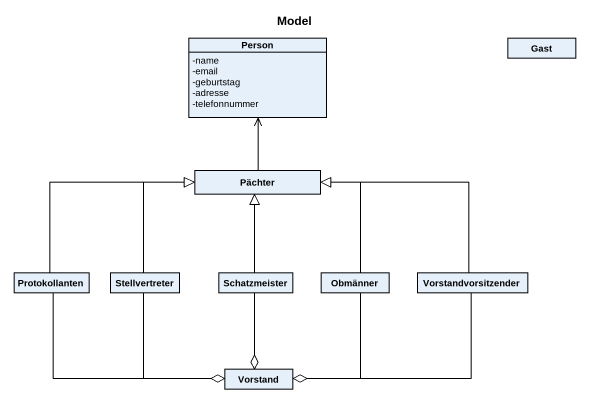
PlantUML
@startuml
title Model
hide circle
hide empty members
skinparam classAttributeIconSize 0
class "Person" as Person_ {
  -name
  -email
  -geburtstag
  -adresse
  -telefonnummer
}
class Gast
class Pächter
class Protokollanten
class Stellvertreter
class Schatzmeister
class Obmänner
class Vorstandvorsitzender
class Vorstand
Pächter -up-> Person_
Protokollanten -right-|> Pächter
Stellvertreter -up-|> Pächter
Schatzmeister -up-|> Pächter
Obmänner -up-|> Pächter
Vorstandvorsitzender -left-|> Pächter
Vorstand o-left- Protokollanten
Vorstand o-up- Stellvertreter
Vorstand o-up- Schatzmeister
Vorstand o-up- Obmänner
Vorstand o-right- Vorstandvorsitzender
@enduml
